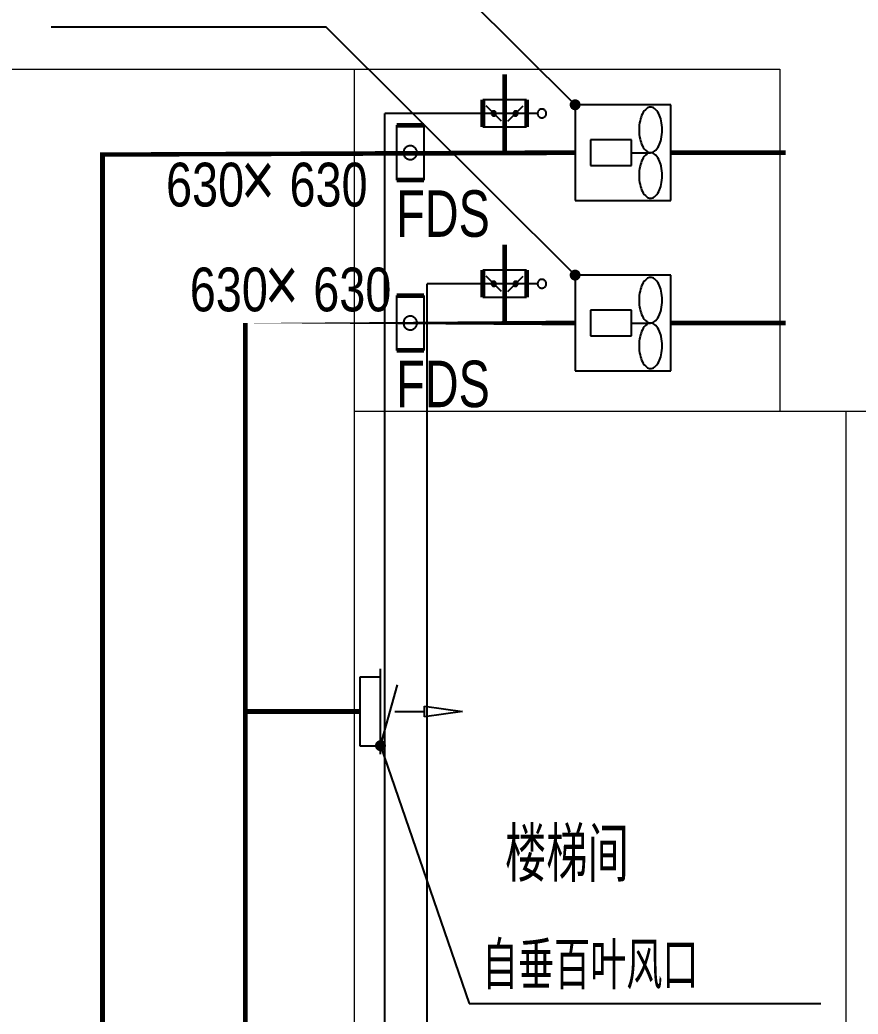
# Model space of a CAD drawing. Extents: x -562219 to -386232, y -244737 to -38219.
# Drawn here: x -420165 to -414034, y -199291 to -192023 of the extents above; entities that cross this region are included whole.
import ezdxf

# ---------------------------------------------------------------- set-up
doc = ezdxf.new("R2010")
doc.units = 0
doc.header["$LTSCALE"] = 1000
doc.header["$MEASUREMENT"] = 0
doc.layers.get('0').update_dxf_attribs({"linetype": 'CONTINUOUS'})
for name, color, linetype in [('DIM_LEAD', 3, 'CONTINUOUS'), ('DUCT-加压送风管', 1, 'CONTINUOUS'), ('DUCT-加压送风管端线', 2, 'CONTINUOUS'), ('DUCT-加压送风管设备', 7, 'CONTINUOUS'), ('DUCT-加压送风阀门', 7, 'CONTINUOUS'), ('DUCT-加压送风风口', 7, 'CONTINUOUS'), ('DUCT-排烟标注', 3, 'CONTINUOUS')]:
    doc.layers.add(name, color=color, linetype=linetype)
doc.layers.add('SYTM$0$SYST-ASST', color=7, linetype='CONTINUOUS', lineweight=18)
doc.styles.add('_THVAC_PIPEDN', font='ROS', dxfattribs={"width": 0.8, "height": 3.5, "bigfont": 'JD'})
doc.styles.add('ros.jd', font='ROS', dxfattribs={"width": 0.8, "height": 350, "bigfont": 'JD'})

# ---------------------------------------------------------------- blocks, each defined once
blk = doc.blocks.new('$轴流风机$00000011')
for p, q in [((-500, 500, 1e-08), (-500, -500, 1e-08)), ((500, 500, 1e-08), (-500, 500, 1e-08)), ((500, -500, 1e-08), (500, 500, 1e-08)), ((-339.4800092864898, 134.6796910074772, 1e-08), (-339.4800092864898, -134.6796910074772, 1e-08)), ((87.95522044965765, 134.6796910074772, 1e-08), (-339.4800092864898, 134.6796910074772, 1e-08)), ((87.95522044965765, -134.6796910074772, 1e-08), (87.95522044965765, 134.6796910074772, 1e-08)), ((87.95522044965765, 0, 1e-08), (288.4946038684575, 0, 1e-08)), ((-339.4800092864898, -134.6796910074772, 1e-08), (87.95522044965765, -134.6796910074772, 1e-08)), ((-500, -500, 1e-08), (500, -500, 1e-08))]:
    blk.add_line(p, q)
for centre, radius, start, end in [((355.1290658579092, 328.7278263123881, 1e-08), 170.2906702038428, 129.1821255884627, 153.0603398671826), ((288.4946038684575, 410.4818086252635, 1e-08), 64.8209345055534, 90, 129.1821255884627), ((288.4946038684575, 410.4818086252635, 1e-08), 64.82093450552276, 50.81787441153735, 90), ((221.8601418790058, 328.7278263123881, 1e-08), 170.2906702037323, 26.93966013281736, 50.81787441153735), ((633.07206670288, 238.2729985965852, 1e-08), 465.0358888982827, 168.1126115914812, 180), ((462.4428888200782, 274.1909822780144, 1e-08), 290.6672624295167, 153.0603398671826, 168.1126115914812), ((114.5463189241127, 274.1909822780144, 1e-08), 290.6672624295164, 11.88738840851878, 26.93966013281736), ((-56.08285895868903, 238.2729985965852, 1e-08), 465.0358888982828, 0, 11.88738840851878), ((633.07206670288, 238.2729985965852, 1e-08), 465.0358888974643, 180, 191.8873884085187), ((-56.08285895868903, 238.2729985965852, 1e-08), 465.035888898019, 348.1126115914813, 0), ((462.4428888200782, 202.3550149151561, 1e-08), 290.6672624290152, 191.8873884085187, 206.9396601328174), ((114.5463189241127, 202.3550149151561, 1e-08), 290.6672624293529, 333.0603398671827, 348.1126115914813), ((355.1290658579092, 147.8181708826014, 1e-08), 170.2906702042031, 206.9396601328174, 230.8178744115374), ((288.4946038684575, 66.06418856972596, 1e-08), 64.82093450569862, 230.8178744115374, 270), ((288.4946038684575, 66.06418856972596, 1e-08), 64.82093450561933, 270, 309.1821255884627), ((221.8601418790058, 147.8181708826014, 1e-08), 170.2906702039885, 309.1821255884627, 333.0603398671827), ((462.4428888200782, -202.3550149151561, 1e-08), 290.6672624290063, 153.0603398671826, 168.1126115914812), ((355.1290658579092, -147.8181708826014, 1e-08), 170.2906702042102, 129.1821255884627, 153.0603398671826), ((288.4946038684575, -66.06418856972596, 1e-08), 64.82093450570038, 90, 129.1821255884627), ((288.4946038684575, -66.06418856972596, 1e-08), 64.82093450561933, 50.81787441153735, 90), ((221.8601418790058, -147.8181708826014, 1e-08), 170.290670203996, 26.93966013281736, 50.81787441153735), ((114.5463189241127, -202.3550149151561, 1e-08), 290.6672624293437, 11.88738840851878, 26.93966013281736), ((633.07206670288, -238.2729985965852, 1e-08), 465.0358888974643, 168.1126115914812, 180), ((-56.08285895868903, -238.2729985965852, 1e-08), 465.035888898019, 0, 11.88738840851878), ((633.07206670288, -238.2729985965852, 1e-08), 465.0358888982922, 180, 191.8873884085187), ((-56.08285895868903, -238.2729985965852, 1e-08), 465.0358888982919, 348.1126115914813, 0), ((462.4428888200782, -274.1909822780144, 1e-08), 290.6672624295167, 191.8873884085187, 206.9396601328174), ((355.1290658579092, -328.7278263123881, 1e-08), 170.2906702038428, 206.9396601328174, 230.8178744115374), ((221.8601418790058, -328.7278263123881, 1e-08), 170.2906702037334, 309.1821255884627, 333.0603398671827), ((114.5463189241127, -274.1909822780144, 1e-08), 290.6672624295169, 333.0603398671827, 348.1126115914813), ((288.4946038684575, -410.4818086252635, 1e-08), 64.82093450555568, 230.8178744115374, 270), ((288.4946038684575, -410.4818086252635, 1e-08), 64.82093450552276, 270, 309.1821255884627)]:
    blk.add_arc(centre, radius, start, end)
for p in [(-500, 0, 1e-08), (500, 0, 1e-08)]:
    blk.add_point(p)
blk = doc.blocks.new('$风口$00000101')
for p, q in [((99.99999999994179, 249.9999999999272), (99.99999999994179, -249.9999999999272)), ((0, -199.9999999999418), (0, 199.9999999999418)), ((-3.637978807091713e-12, 199.9999999999418), (99.99999999994179, 199.9999999999418)), ((99.99999999994179, 199.9999999999418), (183.5310193668192, -155.8230645275835)), ((0, 0), (-100, 0)), ((170.0000000002692, 0), (315.0000000002256, 0)), ((500.0000000001746, 0), (315.0000000002256, 31.49999999999272)), ((315.0000000002256, 31.49999999999272), (315.0000000002256, -31.49999999998545)), ((315.0000000002256, -31.49999999998545), (500.0000000001746, 0)), ((99.99999999994179, -199.9999999999418), (-3.637978807091713e-12, -199.99999999994))]:
    blk.add_line(p, q)

msp = doc.modelspace()

# ---------------------------------------------------------------- linework, layer by layer
at = {"layer": 'DIM_LEAD'}
for p, q in [((-416103.5590556368, -192644.0176813773), (-417924.0249153366, -190830.7479779873)), ((-416103.5590556368, -192644.0176813773), (-417924.0249153366, -190830.7479779873)), ((-417924.0249153366, -192075.884245738), (-419936.7084066315, -192075.884245738)), ((-416103.5590556368, -193889.153949128), (-417924.0249153366, -192075.884245738)), ((-416103.5590556368, -193889.153949128), (-417924.0249153366, -192075.884245738)), ((-417527.5613575914, -197328.7632635248), (-416879.0786670344, -199214.5329970145)), ((-416879.0786670344, -199214.5329970145), (-414305.3857288024, -199214.5329970145))]:
    msp.add_line(p, q, dxfattribs=at)
at = {"layer": 'DIM_LEAD', "const_width": 40}
for points in [[(-416089.3889410786, -192658.131782603, 1), (-416117.7291701949, -192629.9035801516, 1)], [(-416089.3889410786, -192658.131782603, 1), (-416117.7291701949, -192629.9035801516, 1)], [(-416089.3889410786, -193903.2680503537, 1), (-416117.7291701949, -193875.0398479023, 1)], [(-416089.3889410786, -193903.2680503537, 1), (-416117.7291701949, -193875.0398479023, 1)], [(-417534.0651893985, -197309.8503004617, 1), (-417521.0575257843, -197347.6762265879, 1)]]:
    msp.add_lwpolyline(points, format="xyb", close=True, dxfattribs=at)
at = {"layer": 'DUCT-加压送风管'}
for p, q in [((-417494.5618390463, -213224.6056780471), (-417494.5618390463, -192707.2353956511)), ((-416618.7525446879, -192707.2353956511), (-417494.5618390463, -192707.2353956511)), ((-417186.7865682278, -204414.1449379195), (-417186.7865682278, -193952.3716634052)), ((-416618.7525447075, -193952.3716634052), (-417186.7865682278, -193952.3716634052))]:
    msp.add_line(p, q, dxfattribs=at)
at = {"layer": 'DUCT-加压送风管', "const_width": 35}
for points in [[(-416618.7525446818, -192420.4531099332), (-416618.7525446941, -192994.0176813692)], [(-416778.7525446879, -192807.2353956512), (-416778.7525446879, -192607.2353956512)], [(-416458.7525446879, -192607.2353956512), (-416458.7525446879, -192807.2353956512)], [(-417409.1706242326, -192794.0176813583), (-417209.1706242326, -192794.0176813583)], [(-416103.5590556368, -192994.0176813773), (-419560.6865153406, -192994.0176813228), (-419560.6865153883, -214261.691281249)], [(-415403.5590556368, -192994.0176813773), (-414564.523389274, -192994.0176813999)], [(-417209.1706242326, -193194.0176813583), (-417409.1706242326, -193194.0176813583)], [(-416618.7525447013, -193665.5893776871), (-416618.7525447137, -194239.1539491231)], [(-416778.7525447075, -194052.3716634052), (-416778.7525447075, -193852.3716634052)], [(-416458.7525447075, -193852.3716634052), (-416458.7525447075, -194052.3716634052)], [(-417409.1706242443, -194039.1539491139), (-417209.1706242443, -194039.1539491139)], [(-416103.5590556368, -194239.153949128), (-418516.5970239503, -194239.1539491053), (-418516.5970239653, -205877.0629311227), (-417677.5613576026, -205877.0629311454)], [(-415403.5590556368, -194239.153949128), (-414564.523389274, -194239.1539491506)], [(-417209.1706242443, -194439.1539491139), (-417409.1706242443, -194439.1539491139)], [(-418516.597023954, -197078.7632635022), (-417677.5613575913, -197078.7632635249)]]:
    msp.add_lwpolyline(points, dxfattribs=at)
at = {"layer": 'DUCT-加压送风管端线'}
for p, q in [((-416458.7525446879, -192607.2353956512), (-416778.7525446879, -192607.2353956512)), ((-417409.1706242326, -192794.0176813583), (-417409.1706242326, -193194.0176813583)), ((-417209.1706242326, -192794.0176813583), (-417209.1706242326, -193194.0176813583)), ((-416458.7525446879, -192807.2353956512), (-416778.7525446879, -192807.2353956512)), ((-416458.7525447075, -193852.3716634052), (-416778.7525447075, -193852.3716634052)), ((-417409.1706242443, -194039.1539491139), (-417409.1706242443, -194439.1539491139)), ((-417209.1706242443, -194039.1539491139), (-417209.1706242443, -194439.1539491139)), ((-416458.7525447075, -194052.3716634052), (-416778.7525447075, -194052.3716634052))]:
    msp.add_line(p, q, dxfattribs=at)
at = {"layer": 'DUCT-加压送风阀门'}
for p, q in [((-416642.7525446879, -192763.2353956512), (-416754.7525446879, -192651.2353956512)), ((-416594.7525446879, -192763.2353956512), (-416482.7525446879, -192651.2353956512)), ((-416716.2986897321, -192704.7126408505), (-416716.4590425183, -192708.0788600996)), ((-416716.4590425183, -192708.0788600996), (-416715.9794363392, -192711.4145943458)), ((-416715.5041735479, -192701.4376005329), (-416716.2986897321, -192704.7126408505)), ((-416715.9794363392, -192711.4145943458), (-416714.8772054116, -192714.5992814625)), ((-416714.1042098508, -192698.3721076369), (-416715.5041735479, -192701.4376005329)), ((-416714.8772054116, -192714.5992814625), (-416713.192187233, -192717.5178185595)), ((-416712.1493969762, -192695.6269570628), (-416714.1042098508, -192698.3721076369)), ((-416713.192187233, -192717.5178185595), (-416710.9852827507, -192720.064722102)), ((-416709.7103869549, -192693.3013657047), (-416712.1493969762, -192695.6269570628)), ((-416710.9852827507, -192720.064722102), (-416708.3362552427, -192722.1479403601)), ((-416710.6352795164, -192705.5269163095), (-416710.7438748593, -192707.8066131096)), ((-416710.7438748593, -192707.8066131096), (-416710.4190722867, -192710.0656646225)), ((-416710.0972111766, -192703.3089684042), (-416710.6352795164, -192705.5269163095)), ((-416710.4190722867, -192710.0656646225), (-416709.6726110099, -192712.2224228405)), ((-416709.1491170317, -192701.2329318098), (-416710.0972111766, -192703.3089684042)), ((-416706.8753319636, -192691.4793864937), (-416709.7103869549, -192693.3013657047)), ((-416709.6726110099, -192712.2224228405), (-416708.5314700843, -192714.1989369023)), ((-416707.8252636742, -192699.373839898), (-416709.1491170317, -192701.2329318098)), ((-416708.5314700843, -192714.1989369023), (-416707.036893316, -192715.92377044)), ((-416708.3362552427, -192722.1479403601), (-416705.3408474652, -192723.6921803982)), ((-416706.1734986139, -192697.7988850941), (-416707.8252636742, -192699.373839898)), ((-416707.2509807474, -192706.0135050129), (-416707.3286472603, -192707.6439257679)), ((-416707.3286472603, -192707.6439257679), (-416707.0963510815, -192709.2595811801)), ((-416706.8661586128, -192704.4272465692), (-416707.2509807474, -192706.0135050129)), ((-416707.0963510815, -192709.2595811801), (-416706.562488, -192710.8020772533)), ((-416707.036893316, -192715.92377044), (-416705.2428986037, -192717.3345834755)), ((-416703.7466982765, -192690.2268705055), (-416706.8753319636, -192691.4793864937)), ((-416706.1880893311, -192702.9424819498), (-416706.8661586128, -192704.4272465692)), ((-416706.562488, -192710.8020772533), (-416705.7463532186, -192712.2156641605)), ((-416705.241280093, -192701.6128744168), (-416706.1880893311, -192702.9424819498)), ((-416704.2535209435, -192696.5649903684), (-416706.1734986139, -192697.7988850941)), ((-416705.7463532186, -192712.2156641605), (-416704.6774439747, -192713.4492511878)), ((-416705.3408474652, -192723.6921803982), (-416702.1073212596, -192724.6416293578)), ((-416705.2428986037, -192717.3345834755), (-416703.2143255905, -192718.3803855498)), ((-416704.059951051, -192700.4864794504), (-416705.241280093, -192701.6128744168)), ((-416704.6774439747, -192713.4492511878), (-416703.3943934335, -192714.4582532859)), ((-416702.1347236587, -192695.716751891), (-416704.2535209435, -192696.5649903684)), ((-416702.6867985148, -192699.6040078996), (-416704.059951051, -192700.4864794504)), ((-416700.4375628665, -192689.5890869314), (-416703.7466982765, -192690.2268705055)), ((-416703.3943934335, -192714.4582532859), (-416701.9435743843, -192715.2062024902)), ((-416703.2143255905, -192718.3803855498), (-416701.0244921903, -192719.0233786512)), ((-416701.1714517947, -192698.9973545856), (-416702.6867985148, -192699.6040078996)), ((-416699.8936856136, -192695.2848272106), (-416702.1347236587, -192695.716751891)), ((-416702.1073212596, -192724.6416293578), (-416698.7525446879, -192724.9619716797)), ((-416701.9435743843, -192715.2062024902), (-416700.3774232077, -192715.6660659676)), ((-416699.5686794693, -192698.6884455397), (-416701.1714517947, -192698.9973545856)), ((-416701.0244921903, -192719.0233786512), (-416698.7525446879, -192719.2403233337)), ((-416697.0675265093, -192689.5890869314), (-416700.4375628665, -192689.5890869314)), ((-416700.3774232077, -192715.6660659676), (-416698.7525446879, -192715.8212230538)), ((-416697.6114037623, -192695.2848272106), (-416699.8936856136, -192695.2848272106)), ((-416697.9364099065, -192698.6884455397), (-416699.5686794693, -192698.6884455397)), ((-416538.7525446879, -192707.2353956512), (-416698.7525446879, -192707.2353956512)), ((-416698.7525446879, -192715.8212230538), (-416697.1276661681, -192715.6660659676)), ((-416698.7525446879, -192719.2403233337), (-416696.4805971856, -192719.0233786512)), ((-416698.7525446879, -192724.9619716797), (-416695.3977681163, -192724.6416293578)), ((-416696.3336375812, -192698.9973545856), (-416697.9364099065, -192698.6884455397)), ((-416695.3703657172, -192695.716751891), (-416697.6114037623, -192695.2848272106)), ((-416697.1276661681, -192715.6660659676), (-416695.5615149916, -192715.2062024902)), ((-416693.7583910994, -192690.2268705056), (-416697.0675265093, -192689.5890869314)), ((-416696.4805971856, -192719.0233786512), (-416694.2907637854, -192718.3803855499)), ((-416694.8182908611, -192699.6040078996), (-416696.3336375812, -192698.9973545856)), ((-416695.5615149916, -192715.2062024902), (-416694.1106959424, -192714.4582532859)), ((-416695.3977681163, -192724.6416293578), (-416692.1642419107, -192723.6921803982)), ((-416693.2515684324, -192696.5649903684), (-416695.3703657172, -192695.716751891)), ((-416693.4451383249, -192700.4864794504), (-416694.8182908611, -192699.6040078996)), ((-416694.2907637854, -192718.3803855499), (-416692.2621907722, -192717.3345834755)), ((-416694.1106959424, -192714.4582532859), (-416692.8276454012, -192713.4492511878)), ((-416690.6297574122, -192691.4793864938), (-416693.7583910994, -192690.2268705056)), ((-416692.2638092829, -192701.6128744167), (-416693.4451383249, -192700.4864794504)), ((-416691.331590762, -192697.7988850941), (-416693.2515684324, -192696.5649903684)), ((-416692.8276454012, -192713.4492511878), (-416691.7587361573, -192712.2156641605)), ((-416691.3170000447, -192702.9424819498), (-416692.2638092829, -192701.6128744167)), ((-416692.2621907722, -192717.3345834755), (-416690.4681960599, -192715.92377044)), ((-416692.1642419107, -192723.6921803982), (-416689.1688341332, -192722.1479403602)), ((-416691.7587361573, -192712.2156641605), (-416690.9426013759, -192710.8020772533)), ((-416689.6798257017, -192699.373839898), (-416691.331590762, -192697.7988850941)), ((-416690.6389307631, -192704.4272465692), (-416691.3170000447, -192702.9424819498)), ((-416690.9426013759, -192710.8020772533), (-416690.4087382944, -192709.2595811801)), ((-416690.2541086285, -192706.0135050129), (-416690.6389307631, -192704.4272465692)), ((-416687.794702421, -192693.3013657048), (-416690.6297574122, -192691.4793864938)), ((-416690.4681960599, -192715.92377044), (-416688.9736192916, -192714.1989369024)), ((-416690.4087382944, -192709.2595811801), (-416690.1764421156, -192707.6439257679)), ((-416690.1764421156, -192707.6439257679), (-416690.2541086285, -192706.0135050129)), ((-416688.3559723442, -192701.2329318099), (-416689.6798257017, -192699.373839898)), ((-416689.1688341332, -192722.1479403602), (-416686.5198066252, -192720.0647221021)), ((-416688.9736192916, -192714.1989369024), (-416687.832478366, -192712.2224228405)), ((-416687.4078781993, -192703.3089684043), (-416688.3559723442, -192701.2329318099)), ((-416687.832478366, -192712.2224228405), (-416687.0860170891, -192710.0656646225)), ((-416685.3556923997, -192695.6269570628), (-416687.794702421, -192693.3013657048)), ((-416686.8698098595, -192705.5269163096), (-416687.4078781993, -192703.3089684043)), ((-416687.0860170891, -192710.0656646225), (-416686.7612145166, -192707.8066131097)), ((-416686.7612145166, -192707.8066131097), (-416686.8698098595, -192705.5269163096)), ((-416686.5198066252, -192720.0647221021), (-416684.3129021429, -192717.5178185596)), ((-416683.4008795251, -192698.3721076369), (-416685.3556923997, -192695.6269570628)), ((-416684.3129021429, -192717.5178185596), (-416682.6278839643, -192714.5992814625)), ((-416682.000915828, -192701.437600533), (-416683.4008795251, -192698.3721076369)), ((-416682.6278839643, -192714.5992814625), (-416681.5256530367, -192711.4145943459)), ((-416681.2063996438, -192704.7126408506), (-416682.000915828, -192701.437600533)), ((-416681.5256530367, -192711.4145943459), (-416681.0460468575, -192708.0788600996)), ((-416681.0460468575, -192708.0788600996), (-416681.2063996438, -192704.7126408506)), ((-416458.7525446879, -192707.2353956512), (-416618.7525446879, -192707.2353956512)), ((-416556.2986897321, -192704.7126408505), (-416556.4590425183, -192708.0788600996)), ((-416556.4590425183, -192708.0788600996), (-416555.9794363392, -192711.4145943458)), ((-416555.5041735479, -192701.4376005329), (-416556.2986897321, -192704.7126408505)), ((-416555.9794363392, -192711.4145943458), (-416554.8772054116, -192714.5992814625)), ((-416554.1042098508, -192698.3721076369), (-416555.5041735479, -192701.4376005329)), ((-416554.8772054116, -192714.5992814625), (-416553.192187233, -192717.5178185595)), ((-416552.1493969762, -192695.6269570628), (-416554.1042098508, -192698.3721076369)), ((-416553.192187233, -192717.5178185595), (-416550.9852827507, -192720.064722102)), ((-416549.7103869549, -192693.3013657047), (-416552.1493969762, -192695.6269570628)), ((-416550.9852827507, -192720.064722102), (-416548.3362552427, -192722.1479403601)), ((-416550.6352795164, -192705.5269163095), (-416550.7438748593, -192707.8066131096)), ((-416550.7438748593, -192707.8066131096), (-416550.4190722867, -192710.0656646225)), ((-416550.0972111766, -192703.3089684042), (-416550.6352795164, -192705.5269163095)), ((-416550.4190722867, -192710.0656646225), (-416549.6726110099, -192712.2224228405)), ((-416549.1491170317, -192701.2329318098), (-416550.0972111766, -192703.3089684042)), ((-416546.8753319636, -192691.4793864937), (-416549.7103869549, -192693.3013657047)), ((-416549.6726110099, -192712.2224228405), (-416548.5314700843, -192714.1989369023)), ((-416547.8252636742, -192699.373839898), (-416549.1491170317, -192701.2329318098)), ((-416548.5314700843, -192714.1989369023), (-416547.036893316, -192715.92377044)), ((-416548.3362552427, -192722.1479403601), (-416545.3408474652, -192723.6921803982)), ((-416546.1734986139, -192697.7988850941), (-416547.8252636742, -192699.373839898)), ((-416547.2509807474, -192706.0135050129), (-416547.3286472603, -192707.6439257679)), ((-416547.3286472603, -192707.6439257679), (-416547.0963510815, -192709.2595811801)), ((-416546.8661586128, -192704.4272465692), (-416547.2509807474, -192706.0135050129)), ((-416547.0963510815, -192709.2595811801), (-416546.562488, -192710.8020772533)), ((-416547.036893316, -192715.92377044), (-416545.2428986037, -192717.3345834755)), ((-416543.7466982765, -192690.2268705055), (-416546.8753319636, -192691.4793864937)), ((-416546.1880893311, -192702.9424819498), (-416546.8661586128, -192704.4272465692)), ((-416546.562488, -192710.8020772533), (-416545.7463532186, -192712.2156641605)), ((-416545.241280093, -192701.6128744168), (-416546.1880893311, -192702.9424819498)), ((-416544.2535209435, -192696.5649903684), (-416546.1734986139, -192697.7988850941)), ((-416545.7463532186, -192712.2156641605), (-416544.6774439747, -192713.4492511878)), ((-416545.3408474652, -192723.6921803982), (-416542.1073212596, -192724.6416293578)), ((-416545.2428986037, -192717.3345834755), (-416543.2143255905, -192718.3803855498)), ((-416544.059951051, -192700.4864794504), (-416545.241280093, -192701.6128744168)), ((-416544.6774439747, -192713.4492511878), (-416543.3943934335, -192714.4582532859)), ((-416542.1347236587, -192695.716751891), (-416544.2535209435, -192696.5649903684)), ((-416542.6867985148, -192699.6040078996), (-416544.059951051, -192700.4864794504)), ((-416540.4375628665, -192689.5890869314), (-416543.7466982765, -192690.2268705055)), ((-416543.3943934335, -192714.4582532859), (-416541.9435743843, -192715.2062024902)), ((-416543.2143255905, -192718.3803855498), (-416541.0244921903, -192719.0233786512)), ((-416541.1714517947, -192698.9973545856), (-416542.6867985148, -192699.6040078996)), ((-416539.8936856136, -192695.2848272106), (-416542.1347236587, -192695.716751891)), ((-416542.1073212596, -192724.6416293578), (-416538.7525446879, -192724.9619716797)), ((-416541.9435743843, -192715.2062024902), (-416540.3774232077, -192715.6660659676)), ((-416539.5686794693, -192698.6884455397), (-416541.1714517947, -192698.9973545856)), ((-416541.0244921903, -192719.0233786512), (-416538.7525446879, -192719.2403233337)), ((-416537.0675265093, -192689.5890869314), (-416540.4375628665, -192689.5890869314)), ((-416540.3774232077, -192715.6660659676), (-416538.7525446879, -192715.8212230538)), ((-416537.6114037623, -192695.2848272106), (-416539.8936856136, -192695.2848272106)), ((-416537.9364099065, -192698.6884455397), (-416539.5686794693, -192698.6884455397)), ((-416538.7525446879, -192715.8212230538), (-416537.1276661681, -192715.6660659676)), ((-416538.7525446879, -192719.2403233337), (-416536.4805971856, -192719.0233786512)), ((-416538.7525446879, -192724.9619716797), (-416535.3977681163, -192724.6416293578)), ((-416536.3336375812, -192698.9973545856), (-416537.9364099065, -192698.6884455397)), ((-416535.3703657172, -192695.716751891), (-416537.6114037623, -192695.2848272106)), ((-416537.1276661681, -192715.6660659676), (-416535.5615149916, -192715.2062024902)), ((-416533.7583910994, -192690.2268705056), (-416537.0675265093, -192689.5890869314)), ((-416536.4805971856, -192719.0233786512), (-416534.2907637854, -192718.3803855499)), ((-416534.8182908611, -192699.6040078996), (-416536.3336375812, -192698.9973545856)), ((-416535.5615149916, -192715.2062024902), (-416534.1106959424, -192714.4582532859)), ((-416535.3977681163, -192724.6416293578), (-416532.1642419107, -192723.6921803982)), ((-416533.2515684324, -192696.5649903684), (-416535.3703657172, -192695.716751891)), ((-416533.4451383249, -192700.4864794504), (-416534.8182908611, -192699.6040078996)), ((-416534.2907637854, -192718.3803855499), (-416532.2621907722, -192717.3345834755)), ((-416534.1106959424, -192714.4582532859), (-416532.8276454012, -192713.4492511878)), ((-416530.6297574122, -192691.4793864938), (-416533.7583910994, -192690.2268705056)), ((-416532.2638092829, -192701.6128744167), (-416533.4451383249, -192700.4864794504)), ((-416531.331590762, -192697.7988850941), (-416533.2515684324, -192696.5649903684)), ((-416532.8276454012, -192713.4492511878), (-416531.7587361573, -192712.2156641605)), ((-416531.3170000447, -192702.9424819498), (-416532.2638092829, -192701.6128744167)), ((-416532.2621907722, -192717.3345834755), (-416530.4681960599, -192715.92377044)), ((-416532.1642419107, -192723.6921803982), (-416529.1688341332, -192722.1479403602)), ((-416531.7587361573, -192712.2156641605), (-416530.9426013759, -192710.8020772533)), ((-416529.6798257017, -192699.373839898), (-416531.331590762, -192697.7988850941)), ((-416530.6389307631, -192704.4272465692), (-416531.3170000447, -192702.9424819498)), ((-416530.9426013759, -192710.8020772533), (-416530.4087382944, -192709.2595811801)), ((-416530.2541086285, -192706.0135050129), (-416530.6389307631, -192704.4272465692)), ((-416527.794702421, -192693.3013657048), (-416530.6297574122, -192691.4793864938)), ((-416530.4681960599, -192715.92377044), (-416528.9736192916, -192714.1989369024)), ((-416530.4087382944, -192709.2595811801), (-416530.1764421156, -192707.6439257679)), ((-416530.1764421156, -192707.6439257679), (-416530.2541086285, -192706.0135050129)), ((-416528.3559723442, -192701.2329318099), (-416529.6798257017, -192699.373839898)), ((-416529.1688341332, -192722.1479403602), (-416526.5198066252, -192720.0647221021)), ((-416528.9736192916, -192714.1989369024), (-416527.832478366, -192712.2224228405)), ((-416527.4078781993, -192703.3089684043), (-416528.3559723442, -192701.2329318099)), ((-416527.832478366, -192712.2224228405), (-416527.0860170891, -192710.0656646225)), ((-416525.3556923997, -192695.6269570628), (-416527.794702421, -192693.3013657048)), ((-416526.8698098595, -192705.5269163096), (-416527.4078781993, -192703.3089684043)), ((-416527.0860170891, -192710.0656646225), (-416526.7612145166, -192707.8066131097)), ((-416526.7612145166, -192707.8066131097), (-416526.8698098595, -192705.5269163096)), ((-416526.5198066252, -192720.0647221021), (-416524.3129021429, -192717.5178185596)), ((-416523.4008795251, -192698.3721076369), (-416525.3556923997, -192695.6269570628)), ((-416524.3129021429, -192717.5178185596), (-416522.6278839643, -192714.5992814625)), ((-416522.000915828, -192701.437600533), (-416523.4008795251, -192698.3721076369)), ((-416522.6278839643, -192714.5992814625), (-416521.5256530367, -192711.4145943459)), ((-416521.2063996438, -192704.7126408506), (-416522.000915828, -192701.437600533)), ((-416521.5256530367, -192711.4145943459), (-416521.0460468575, -192708.0788600996)), ((-416521.0460468575, -192708.0788600996), (-416521.2063996438, -192704.7126408506)), ((-416378.7525446879, -192707.2353956511), (-416458.7525446879, -192707.2353956511)), ((-416378.358571587, -192702.2294927699), (-416378.7525446879, -192707.2353956512)), ((-416378.7525446879, -192707.2353956512), (-416378.358571587, -192712.2412985325)), ((-416377.1863532094, -192697.3468518312), (-416378.358571587, -192702.2294927699)), ((-416378.358571587, -192712.2412985325), (-416377.1863532094, -192717.1239394712)), ((-416375.264753462, -192692.7076996595), (-416377.1863532094, -192697.3468518312)), ((-416377.1863532094, -192717.1239394712), (-416375.264753462, -192721.7630916428)), ((-416372.641088508, -192688.4262675778), (-416375.264753462, -192692.7076996595)), ((-416375.264753462, -192721.7630916428), (-416372.641088508, -192726.0445237245)), ((-416369.3799616859, -192684.6079786532), (-416372.641088508, -192688.4262675778)), ((-416372.641088508, -192726.0445237245), (-416369.3799616859, -192729.8628126491)), ((-416365.5616727613, -192681.3468518312), (-416369.3799616859, -192684.6079786532)), ((-416369.3799616859, -192729.8628126491), (-416365.5616727613, -192733.1239394712)), ((-416361.2802406796, -192678.7231868771), (-416365.5616727613, -192681.3468518312)), ((-416365.5616727613, -192733.1239394712), (-416361.2802406796, -192735.7476044252)), ((-416356.641088508, -192676.8015871297), (-416361.2802406796, -192678.7231868771)), ((-416361.2802406796, -192735.7476044252), (-416356.641088508, -192737.6692041726)), ((-416351.7584475692, -192675.6293687521), (-416356.641088508, -192676.8015871297)), ((-416356.641088508, -192737.6692041726), (-416351.7584475692, -192738.8414225502)), ((-416346.7525446879, -192675.2353956511), (-416351.7584475692, -192675.6293687521)), ((-416351.7584475692, -192738.8414225502), (-416346.7525446879, -192739.2353956511)), ((-416341.7466418067, -192675.6293687521), (-416346.7525446879, -192675.2353956511)), ((-416346.7525446879, -192739.2353956511), (-416341.7466418067, -192738.8414225502)), ((-416336.8640008679, -192676.8015871297), (-416341.7466418067, -192675.6293687521)), ((-416341.7466418067, -192738.8414225502), (-416336.8640008679, -192737.6692041726)), ((-416332.2248486963, -192678.7231868771), (-416336.8640008679, -192676.8015871297)), ((-416336.8640008679, -192737.6692041726), (-416332.2248486963, -192735.7476044252)), ((-416327.9434166146, -192681.3468518311), (-416332.2248486963, -192678.7231868771)), ((-416332.2248486963, -192735.7476044252), (-416327.9434166146, -192733.1239394711)), ((-416324.12512769, -192684.6079786531), (-416327.9434166146, -192681.3468518311)), ((-416327.9434166146, -192733.1239394711), (-416324.12512769, -192729.8628126491)), ((-416320.8640008679, -192688.4262675777), (-416324.12512769, -192684.6079786531)), ((-416324.12512769, -192729.8628126491), (-416320.8640008679, -192726.0445237244)), ((-416318.2403359139, -192692.7076996594), (-416320.8640008679, -192688.4262675777)), ((-416320.8640008679, -192726.0445237244), (-416318.2403359139, -192721.7630916428)), ((-416316.3187361665, -192697.3468518311), (-416318.2403359139, -192692.7076996594)), ((-416318.2403359139, -192721.7630916428), (-416316.3187361665, -192717.1239394711)), ((-416315.1465177889, -192702.2294927698), (-416316.3187361665, -192697.3468518311)), ((-416316.3187361665, -192717.1239394711), (-416315.1465177889, -192712.2412985324)), ((-416314.7525446879, -192707.2353956511), (-416315.1465177889, -192702.2294927698)), ((-416315.1465177889, -192712.2412985324), (-416314.7525446879, -192707.2353956511)), ((-417341.04182372, -192955.4920192195), (-417345.6190556037, -192959.7903260619)), ((-417335.9619639816, -192951.8012850832), (-417341.04182372, -192955.4920192195)), ((-417330.4595888109, -192948.776328735), (-417335.9619639816, -192951.8012850832)), ((-417324.6214739514, -192946.4648555435), (-417330.4595888109, -192948.776328735)), ((-417318.5396899619, -192944.9033188219), (-417324.6214739514, -192946.4648555435)), ((-417312.3101502091, -192944.1163449369), (-417318.5396899619, -192944.9033188219)), ((-417306.0310982562, -192944.1163449369), (-417312.3101502091, -192944.1163449369)), ((-417299.8015585034, -192944.9033188219), (-417306.0310982562, -192944.1163449369)), ((-417293.7197745139, -192946.4648555435), (-417299.8015585034, -192944.9033188219)), ((-417287.8816596544, -192948.776328735), (-417293.7197745139, -192946.4648555435)), ((-417282.3792844837, -192951.8012850832), (-417287.8816596544, -192948.776328735)), ((-417277.2994247452, -192955.4920192195), (-417282.3792844837, -192951.8012850832)), ((-417272.7221928615, -192959.7903260619), (-417277.2994247452, -192955.4920192195)), ((-417396.6706242326, -192994.0176813583), (-417221.6706242326, -192994.0176813583)), ((-417358.7763592983, -192987.7510196801), (-417359.1706242326, -192994.0176813583)), ((-417359.1706242326, -192994.0176813583), (-417358.7763592983, -193000.2843430365)), ((-417357.5997822891, -192981.583187), (-417358.7763592983, -192987.7510196801)), ((-417358.7763592983, -193000.2843430365), (-417357.5997822891, -193006.4521757165)), ((-417355.659448527, -192975.6114537241), (-417357.5997822891, -192981.583187)), ((-417357.5997822891, -193006.4521757165), (-417355.659448527, -193012.4239089925)), ((-417352.9859582348, -192969.9299976532), (-417355.659448527, -192975.6114537241)), ((-417355.659448527, -193012.4239089925), (-417352.9859582348, -193018.1053650634)), ((-417349.6214739514, -192964.6284187437), (-417352.9859582348, -192969.9299976532)), ((-417352.9859582348, -193018.1053650634), (-417349.6214739514, -193023.4069439729)), ((-417345.6190556037, -192959.7903260619), (-417349.6214739514, -192964.6284187437)), ((-417349.6214739514, -193023.4069439729), (-417345.6190556037, -193028.2450366547)), ((-417345.6190556037, -193028.2450366547), (-417341.04182372, -193032.5433434971)), ((-417277.2994247452, -193032.5433434971), (-417272.7221928615, -193028.2450366547)), ((-417268.7197745139, -192964.6284187437), (-417272.7221928615, -192959.7903260619)), ((-417272.7221928615, -193028.2450366547), (-417268.7197745139, -193023.4069439729)), ((-417265.3552902304, -192969.9299976532), (-417268.7197745139, -192964.6284187437)), ((-417268.7197745139, -193023.4069439729), (-417265.3552902304, -193018.1053650634)), ((-417262.6817999382, -192975.6114537241), (-417265.3552902304, -192969.9299976532)), ((-417265.3552902304, -193018.1053650634), (-417262.6817999382, -193012.4239089925)), ((-417260.7414661762, -192981.583187), (-417262.6817999382, -192975.6114537241)), ((-417262.6817999382, -193012.4239089925), (-417260.7414661762, -193006.4521757165)), ((-417259.5648891669, -192987.7510196801), (-417260.7414661762, -192981.583187)), ((-417260.7414661762, -193006.4521757165), (-417259.5648891669, -193000.2843430365)), ((-417259.1706242326, -192994.0176813583), (-417259.5648891669, -192987.7510196801)), ((-417259.5648891669, -193000.2843430365), (-417259.1706242326, -192994.0176813583)), ((-417341.04182372, -193032.5433434971), (-417335.9619639816, -193036.2340776334)), ((-417335.9619639816, -193036.2340776334), (-417330.4595888109, -193039.2590339816)), ((-417330.4595888109, -193039.2590339816), (-417324.6214739514, -193041.570507173)), ((-417324.6214739514, -193041.570507173), (-417318.5396899619, -193043.1320438947)), ((-417318.5396899619, -193043.1320438947), (-417312.3101502091, -193043.9190177797)), ((-417312.3101502091, -193043.9190177797), (-417306.0310982562, -193043.9190177797)), ((-417306.0310982562, -193043.9190177797), (-417299.8015585034, -193043.1320438947)), ((-417299.8015585034, -193043.1320438947), (-417293.7197745139, -193041.570507173)), ((-417293.7197745139, -193041.570507173), (-417287.8816596544, -193039.2590339816)), ((-417287.8816596544, -193039.2590339816), (-417282.3792844837, -193036.2340776334)), ((-417282.3792844837, -193036.2340776334), (-417277.2994247452, -193032.5433434971)), ((-416642.7525447075, -194008.3716634052), (-416754.7525447075, -193896.3716634052)), ((-416594.7525447075, -194008.3716634052), (-416482.7525447075, -193896.3716634052)), ((-416716.2986897517, -193949.8489086045), (-416716.4590425379, -193953.2151278536)), ((-416716.4590425379, -193953.2151278536), (-416715.9794363588, -193956.5508620998)), ((-416715.5041735675, -193946.5738682869), (-416716.2986897517, -193949.8489086045)), ((-416715.9794363588, -193956.5508620998), (-416714.8772054311, -193959.7355492165)), ((-416714.1042098703, -193943.5083753909), (-416715.5041735675, -193946.5738682869)), ((-416714.8772054311, -193959.7355492165), (-416713.1921872525, -193962.6540863135)), ((-416712.1493969958, -193940.7632248168), (-416714.1042098703, -193943.5083753909)), ((-416713.1921872525, -193962.6540863135), (-416710.9852827702, -193965.200989856)), ((-416709.7103869744, -193938.4376334587), (-416712.1493969958, -193940.7632248168)), ((-416710.9852827702, -193965.200989856), (-416708.3362552623, -193967.2842081141)), ((-416710.635279536, -193950.6631840635), (-416710.7438748789, -193952.9428808636)), ((-416710.7438748789, -193952.9428808636), (-416710.4190723063, -193955.2019323765)), ((-416710.0972111961, -193948.4452361582), (-416710.635279536, -193950.6631840635)), ((-416710.4190723063, -193955.2019323765), (-416709.6726110295, -193957.3586905945)), ((-416709.1491170512, -193946.3691995638), (-416710.0972111961, -193948.4452361582)), ((-416706.8753319832, -193936.6156542477), (-416709.7103869744, -193938.4376334587)), ((-416709.6726110295, -193957.3586905945), (-416708.5314701038, -193959.3352046563)), ((-416707.8252636938, -193944.510107652), (-416709.1491170512, -193946.3691995638)), ((-416708.5314701038, -193959.3352046563), (-416707.0368933356, -193961.060038194)), ((-416708.3362552623, -193967.2842081141), (-416705.3408474847, -193968.8284481522)), ((-416706.1734986334, -193942.9351528481), (-416707.8252636938, -193944.510107652)), ((-416707.250980767, -193951.1497727669), (-416707.3286472799, -193952.7801935219)), ((-416707.3286472799, -193952.7801935219), (-416707.0963511011, -193954.3958489341)), ((-416706.8661586324, -193949.5635143232), (-416707.250980767, -193951.1497727669)), ((-416707.0963511011, -193954.3958489341), (-416706.5624880196, -193955.9383450073)), ((-416707.0368933356, -193961.060038194), (-416705.2428986233, -193962.4708512295)), ((-416703.746698296, -193935.3631382595), (-416706.8753319832, -193936.6156542477)), ((-416706.1880893507, -193948.0787497038), (-416706.8661586324, -193949.5635143232)), ((-416706.5624880196, -193955.9383450073), (-416705.7463532382, -193957.3519319145)), ((-416705.2412801125, -193946.7491421707), (-416706.1880893507, -193948.0787497038)), ((-416704.2535209631, -193941.7012581223), (-416706.1734986334, -193942.9351528481)), ((-416705.7463532382, -193957.3519319145), (-416704.6774439943, -193958.5855189418)), ((-416705.3408474847, -193968.8284481522), (-416702.1073212791, -193969.7778971118)), ((-416705.2428986233, -193962.4708512295), (-416703.21432561, -193963.5166533038)), ((-416704.0599510706, -193945.6227472044), (-416705.2412801125, -193946.7491421707)), ((-416704.6774439943, -193958.5855189418), (-416703.394393453, -193959.5945210399)), ((-416702.1347236782, -193940.853019645), (-416704.2535209631, -193941.7012581223)), ((-416702.6867985344, -193944.7402756536), (-416704.0599510706, -193945.6227472044)), ((-416700.4375628861, -193934.7253546854), (-416703.746698296, -193935.3631382595)), ((-416703.394393453, -193959.5945210399), (-416701.9435744039, -193960.3424702442)), ((-416703.21432561, -193963.5166533038), (-416701.0244922099, -193964.1596464052)), ((-416701.1714518142, -193944.1336223396), (-416702.6867985344, -193944.7402756536)), ((-416699.8936856331, -193940.4210949646), (-416702.1347236782, -193940.853019645)), ((-416702.1073212791, -193969.7778971118), (-416698.7525447075, -193970.0982394337)), ((-416701.9435744039, -193960.3424702442), (-416700.3774232273, -193960.8023337216)), ((-416699.5686794889, -193943.8247132937), (-416701.1714518142, -193944.1336223396)), ((-416701.0244922099, -193964.1596464052), (-416698.7525447075, -193964.3765910877)), ((-416697.0675265289, -193934.7253546854), (-416700.4375628861, -193934.7253546854)), ((-416700.3774232273, -193960.8023337216), (-416698.7525447075, -193960.9574908078)), ((-416697.6114037819, -193940.4210949646), (-416699.8936856331, -193940.4210949646)), ((-416697.9364099261, -193943.8247132937), (-416699.5686794889, -193943.8247132937)), ((-416538.7525447075, -193952.3716634052), (-416698.7525447075, -193952.3716634052)), ((-416698.7525447075, -193960.9574908078), (-416697.1276661877, -193960.8023337216)), ((-416698.7525447075, -193964.3765910877), (-416696.4805972051, -193964.1596464052)), ((-416698.7525447075, -193970.0982394337), (-416695.3977681359, -193969.7778971118)), ((-416696.3336376008, -193944.1336223396), (-416697.9364099261, -193943.8247132937)), ((-416695.3703657368, -193940.853019645), (-416697.6114037819, -193940.4210949646)), ((-416697.1276661877, -193960.8023337216), (-416695.5615150111, -193960.3424702442)), ((-416693.758391119, -193935.3631382596), (-416697.0675265289, -193934.7253546854)), ((-416696.4805972051, -193964.1596464052), (-416694.290763805, -193963.5166533038)), ((-416694.8182908806, -193944.7402756536), (-416696.3336376008, -193944.1336223396)), ((-416695.5615150111, -193960.3424702442), (-416694.110695962, -193959.5945210399)), ((-416695.3977681359, -193969.7778971118), (-416692.1642419303, -193968.8284481522)), ((-416693.2515684519, -193941.7012581223), (-416695.3703657368, -193940.853019645)), ((-416693.4451383444, -193945.6227472044), (-416694.8182908806, -193944.7402756536)), ((-416694.290763805, -193963.5166533038), (-416692.2621907917, -193962.4708512295)), ((-416694.110695962, -193959.5945210399), (-416692.8276454207, -193958.5855189417)), ((-416690.6297574318, -193936.6156542478), (-416693.758391119, -193935.3631382596)), ((-416692.2638093025, -193946.7491421707), (-416693.4451383444, -193945.6227472044)), ((-416691.3315907816, -193942.9351528481), (-416693.2515684519, -193941.7012581223)), ((-416692.8276454207, -193958.5855189417), (-416691.7587361768, -193957.3519319145)), ((-416691.3170000643, -193948.0787497038), (-416692.2638093025, -193946.7491421707)), ((-416692.2621907917, -193962.4708512295), (-416690.4681960794, -193961.060038194)), ((-416692.1642419303, -193968.8284481522), (-416689.1688341527, -193967.2842081141)), ((-416691.7587361768, -193957.3519319145), (-416690.9426013954, -193955.9383450072)), ((-416689.6798257213, -193944.510107652), (-416691.3315907816, -193942.9351528481)), ((-416690.6389307826, -193949.5635143231), (-416691.3170000643, -193948.0787497038)), ((-416690.9426013954, -193955.9383450072), (-416690.4087383139, -193954.3958489341)), ((-416690.254108648, -193951.1497727669), (-416690.6389307826, -193949.5635143231)), ((-416687.7947024406, -193938.4376334588), (-416690.6297574318, -193936.6156542478)), ((-416690.4681960794, -193961.060038194), (-416688.9736193112, -193959.3352046564)), ((-416690.4087383139, -193954.3958489341), (-416690.1764421351, -193952.7801935219)), ((-416690.1764421351, -193952.7801935219), (-416690.254108648, -193951.1497727669)), ((-416688.3559723638, -193946.3691995639), (-416689.6798257213, -193944.510107652)), ((-416689.1688341527, -193967.2842081141), (-416686.5198066448, -193965.2009898561)), ((-416688.9736193112, -193959.3352046564), (-416687.8324783855, -193957.3586905945)), ((-416687.4078782189, -193948.4452361583), (-416688.3559723638, -193946.3691995639)), ((-416687.8324783855, -193957.3586905945), (-416687.0860171087, -193955.2019323765)), ((-416685.3556924192, -193940.7632248168), (-416687.7947024406, -193938.4376334588)), ((-416686.869809879, -193950.6631840635), (-416687.4078782189, -193948.4452361583)), ((-416687.0860171087, -193955.2019323765), (-416686.7612145361, -193952.9428808636)), ((-416686.7612145361, -193952.9428808636), (-416686.869809879, -193950.6631840635)), ((-416686.5198066448, -193965.2009898561), (-416684.3129021625, -193962.6540863136)), ((-416683.4008795447, -193943.5083753909), (-416685.3556924192, -193940.7632248168)), ((-416684.3129021625, -193962.6540863136), (-416682.6278839839, -193959.7355492165)), ((-416682.0009158475, -193946.5738682869), (-416683.4008795447, -193943.5083753909)), ((-416682.6278839839, -193959.7355492165), (-416681.5256530562, -193956.5508620999)), ((-416681.2063996634, -193949.8489086046), (-416682.0009158475, -193946.5738682869)), ((-416681.5256530562, -193956.5508620999), (-416681.0460468771, -193953.2151278536)), ((-416681.0460468771, -193953.2151278536), (-416681.2063996634, -193949.8489086046)), ((-416458.7525447075, -193952.3716634052), (-416618.7525447075, -193952.3716634052)), ((-416556.2986897517, -193949.8489086045), (-416556.4590425379, -193953.2151278536)), ((-416556.4590425379, -193953.2151278536), (-416555.9794363588, -193956.5508620998)), ((-416555.5041735675, -193946.5738682869), (-416556.2986897517, -193949.8489086045)), ((-416555.9794363588, -193956.5508620998), (-416554.8772054311, -193959.7355492165)), ((-416554.1042098703, -193943.5083753909), (-416555.5041735675, -193946.5738682869)), ((-416554.8772054311, -193959.7355492165), (-416553.1921872525, -193962.6540863135)), ((-416552.1493969958, -193940.7632248168), (-416554.1042098703, -193943.5083753909)), ((-416553.1921872525, -193962.6540863135), (-416550.9852827702, -193965.200989856)), ((-416549.7103869744, -193938.4376334587), (-416552.1493969958, -193940.7632248168)), ((-416550.9852827702, -193965.200989856), (-416548.3362552623, -193967.2842081141)), ((-416550.635279536, -193950.6631840635), (-416550.7438748789, -193952.9428808636)), ((-416550.7438748789, -193952.9428808636), (-416550.4190723063, -193955.2019323765)), ((-416550.0972111961, -193948.4452361582), (-416550.635279536, -193950.6631840635)), ((-416550.4190723063, -193955.2019323765), (-416549.6726110295, -193957.3586905945)), ((-416549.1491170512, -193946.3691995638), (-416550.0972111961, -193948.4452361582)), ((-416546.8753319832, -193936.6156542477), (-416549.7103869744, -193938.4376334587)), ((-416549.6726110295, -193957.3586905945), (-416548.5314701038, -193959.3352046563)), ((-416547.8252636938, -193944.510107652), (-416549.1491170512, -193946.3691995638)), ((-416548.5314701038, -193959.3352046563), (-416547.0368933356, -193961.060038194)), ((-416548.3362552623, -193967.2842081141), (-416545.3408474847, -193968.8284481522)), ((-416546.1734986334, -193942.9351528481), (-416547.8252636938, -193944.510107652)), ((-416547.250980767, -193951.1497727669), (-416547.3286472799, -193952.7801935219)), ((-416547.3286472799, -193952.7801935219), (-416547.0963511011, -193954.3958489341)), ((-416546.8661586324, -193949.5635143232), (-416547.250980767, -193951.1497727669)), ((-416547.0963511011, -193954.3958489341), (-416546.5624880196, -193955.9383450073)), ((-416547.0368933356, -193961.060038194), (-416545.2428986233, -193962.4708512295)), ((-416543.746698296, -193935.3631382595), (-416546.8753319832, -193936.6156542477)), ((-416546.1880893507, -193948.0787497038), (-416546.8661586324, -193949.5635143232)), ((-416546.5624880196, -193955.9383450073), (-416545.7463532382, -193957.3519319145)), ((-416545.2412801125, -193946.7491421707), (-416546.1880893507, -193948.0787497038)), ((-416544.2535209631, -193941.7012581223), (-416546.1734986334, -193942.9351528481)), ((-416545.7463532382, -193957.3519319145), (-416544.6774439943, -193958.5855189418)), ((-416545.3408474847, -193968.8284481522), (-416542.1073212791, -193969.7778971118)), ((-416545.2428986233, -193962.4708512295), (-416543.21432561, -193963.5166533038)), ((-416544.0599510706, -193945.6227472044), (-416545.2412801125, -193946.7491421707)), ((-416544.6774439943, -193958.5855189418), (-416543.394393453, -193959.5945210399)), ((-416542.1347236782, -193940.853019645), (-416544.2535209631, -193941.7012581223)), ((-416542.6867985344, -193944.7402756536), (-416544.0599510706, -193945.6227472044)), ((-416540.4375628861, -193934.7253546854), (-416543.746698296, -193935.3631382595)), ((-416543.394393453, -193959.5945210399), (-416541.9435744039, -193960.3424702442)), ((-416543.21432561, -193963.5166533038), (-416541.0244922099, -193964.1596464052)), ((-416541.1714518142, -193944.1336223396), (-416542.6867985344, -193944.7402756536)), ((-416539.8936856331, -193940.4210949646), (-416542.1347236782, -193940.853019645)), ((-416542.1073212791, -193969.7778971118), (-416538.7525447075, -193970.0982394337)), ((-416541.9435744039, -193960.3424702442), (-416540.3774232273, -193960.8023337216)), ((-416539.5686794889, -193943.8247132937), (-416541.1714518142, -193944.1336223396)), ((-416541.0244922099, -193964.1596464052), (-416538.7525447075, -193964.3765910877)), ((-416537.0675265289, -193934.7253546854), (-416540.4375628861, -193934.7253546854)), ((-416540.3774232273, -193960.8023337216), (-416538.7525447075, -193960.9574908078)), ((-416537.6114037819, -193940.4210949646), (-416539.8936856331, -193940.4210949646)), ((-416537.9364099261, -193943.8247132937), (-416539.5686794889, -193943.8247132937)), ((-416538.7525447075, -193960.9574908078), (-416537.1276661877, -193960.8023337216)), ((-416538.7525447075, -193964.3765910877), (-416536.4805972051, -193964.1596464052)), ((-416538.7525447075, -193970.0982394337), (-416535.3977681359, -193969.7778971118)), ((-416536.3336376008, -193944.1336223396), (-416537.9364099261, -193943.8247132937)), ((-416535.3703657368, -193940.853019645), (-416537.6114037819, -193940.4210949646)), ((-416537.1276661877, -193960.8023337216), (-416535.5615150111, -193960.3424702442)), ((-416533.758391119, -193935.3631382596), (-416537.0675265289, -193934.7253546854)), ((-416536.4805972051, -193964.1596464052), (-416534.290763805, -193963.5166533038)), ((-416534.8182908806, -193944.7402756536), (-416536.3336376008, -193944.1336223396)), ((-416535.5615150111, -193960.3424702442), (-416534.110695962, -193959.5945210399)), ((-416535.3977681359, -193969.7778971118), (-416532.1642419303, -193968.8284481522)), ((-416533.2515684519, -193941.7012581223), (-416535.3703657368, -193940.853019645)), ((-416533.4451383444, -193945.6227472044), (-416534.8182908806, -193944.7402756536)), ((-416534.290763805, -193963.5166533038), (-416532.2621907917, -193962.4708512295)), ((-416534.110695962, -193959.5945210399), (-416532.8276454207, -193958.5855189417)), ((-416530.6297574318, -193936.6156542478), (-416533.758391119, -193935.3631382596)), ((-416532.2638093025, -193946.7491421707), (-416533.4451383444, -193945.6227472044)), ((-416531.3315907816, -193942.9351528481), (-416533.2515684519, -193941.7012581223)), ((-416532.8276454207, -193958.5855189417), (-416531.7587361768, -193957.3519319145)), ((-416531.3170000643, -193948.0787497038), (-416532.2638093025, -193946.7491421707)), ((-416532.2621907917, -193962.4708512295), (-416530.4681960794, -193961.060038194)), ((-416532.1642419303, -193968.8284481522), (-416529.1688341527, -193967.2842081141)), ((-416531.7587361768, -193957.3519319145), (-416530.9426013954, -193955.9383450072)), ((-416529.6798257213, -193944.510107652), (-416531.3315907816, -193942.9351528481)), ((-416530.6389307826, -193949.5635143231), (-416531.3170000643, -193948.0787497038)), ((-416530.9426013954, -193955.9383450072), (-416530.4087383139, -193954.3958489341)), ((-416530.254108648, -193951.1497727669), (-416530.6389307826, -193949.5635143231)), ((-416527.7947024406, -193938.4376334588), (-416530.6297574318, -193936.6156542478)), ((-416530.4681960794, -193961.060038194), (-416528.9736193112, -193959.3352046564)), ((-416530.4087383139, -193954.3958489341), (-416530.1764421351, -193952.7801935219)), ((-416530.1764421351, -193952.7801935219), (-416530.254108648, -193951.1497727669)), ((-416528.3559723638, -193946.3691995639), (-416529.6798257213, -193944.510107652)), ((-416529.1688341527, -193967.2842081141), (-416526.5198066448, -193965.2009898561)), ((-416528.9736193112, -193959.3352046564), (-416527.8324783855, -193957.3586905945)), ((-416527.4078782189, -193948.4452361583), (-416528.3559723638, -193946.3691995639)), ((-416527.8324783855, -193957.3586905945), (-416527.0860171087, -193955.2019323765)), ((-416525.3556924192, -193940.7632248168), (-416527.7947024406, -193938.4376334588)), ((-416526.869809879, -193950.6631840635), (-416527.4078782189, -193948.4452361583)), ((-416527.0860171087, -193955.2019323765), (-416526.7612145361, -193952.9428808636)), ((-416526.7612145361, -193952.9428808636), (-416526.869809879, -193950.6631840635)), ((-416526.5198066448, -193965.2009898561), (-416524.3129021625, -193962.6540863136)), ((-416523.4008795447, -193943.5083753909), (-416525.3556924192, -193940.7632248168)), ((-416524.3129021625, -193962.6540863136), (-416522.6278839839, -193959.7355492165)), ((-416522.0009158475, -193946.5738682869), (-416523.4008795447, -193943.5083753909)), ((-416522.6278839839, -193959.7355492165), (-416521.5256530562, -193956.5508620999)), ((-416521.2063996634, -193949.8489086046), (-416522.0009158475, -193946.5738682869)), ((-416521.5256530562, -193956.5508620999), (-416521.0460468771, -193953.2151278536)), ((-416521.0460468771, -193953.2151278536), (-416521.2063996634, -193949.8489086046)), ((-416378.7525447075, -193952.3716634052), (-416458.7525447075, -193952.3716634052)), ((-416378.3585716066, -193947.3657605239), (-416378.7525447075, -193952.3716634052)), ((-416378.7525447075, -193952.3716634052), (-416378.3585716066, -193957.3775662865)), ((-416377.1863532289, -193942.4831195852), (-416378.3585716066, -193947.3657605239)), ((-416378.3585716066, -193957.3775662865), (-416377.1863532289, -193962.2602072252)), ((-416375.2647534815, -193937.8439674135), (-416377.1863532289, -193942.4831195852)), ((-416377.1863532289, -193962.2602072252), (-416375.2647534815, -193966.8993593969)), ((-416372.6410885275, -193933.5625353318), (-416375.2647534815, -193937.8439674135)), ((-416375.2647534815, -193966.8993593969), (-416372.6410885275, -193971.1807914785)), ((-416369.3799617055, -193929.7442464072), (-416372.6410885275, -193933.5625353318)), ((-416372.6410885275, -193971.1807914785), (-416369.3799617055, -193974.9990804032)), ((-416365.5616727808, -193926.4831195852), (-416369.3799617055, -193929.7442464072)), ((-416361.2802406992, -193923.8594546311), (-416365.5616727808, -193926.4831195852)), ((-416356.6410885275, -193921.9378548837), (-416361.2802406992, -193923.8594546311)), ((-416351.7584475888, -193920.7656365061), (-416356.6410885275, -193921.9378548837)), ((-416346.7525447075, -193920.3716634052), (-416351.7584475888, -193920.7656365061)), ((-416341.7466418262, -193920.7656365061), (-416346.7525447075, -193920.3716634052)), ((-416336.8640008875, -193921.9378548837), (-416341.7466418262, -193920.7656365061)), ((-416332.2248487158, -193923.8594546311), (-416336.8640008875, -193921.9378548837)), ((-416327.9434166342, -193926.4831195851), (-416332.2248487158, -193923.8594546311)), ((-416324.1251277095, -193929.7442464072), (-416327.9434166342, -193926.4831195851)), ((-416320.8640008875, -193933.5625353318), (-416324.1251277095, -193929.7442464072)), ((-416324.1251277095, -193974.9990804031), (-416320.8640008875, -193971.1807914785)), ((-416318.2403359335, -193937.8439674134), (-416320.8640008875, -193933.5625353318)), ((-416320.8640008875, -193971.1807914785), (-416318.2403359335, -193966.8993593968)), ((-416316.3187361861, -193942.4831195851), (-416318.2403359335, -193937.8439674134)), ((-416318.2403359335, -193966.8993593968), (-416316.3187361861, -193962.2602072251)), ((-416315.1465178084, -193947.3657605238), (-416316.3187361861, -193942.4831195851)), ((-416316.3187361861, -193962.2602072251), (-416315.1465178084, -193957.3775662864)), ((-416314.7525447075, -193952.3716634051), (-416315.1465178084, -193947.3657605238)), ((-416315.1465178084, -193957.3775662864), (-416314.7525447075, -193952.3716634051)), ((-416369.3799617055, -193974.9990804032), (-416365.5616727808, -193978.2602072252)), ((-416365.5616727808, -193978.2602072252), (-416361.2802406992, -193980.8838721792)), ((-416361.2802406992, -193980.8838721792), (-416356.6410885275, -193982.8054719266)), ((-416356.6410885275, -193982.8054719266), (-416351.7584475888, -193983.9776903042)), ((-416351.7584475888, -193983.9776903042), (-416346.7525447075, -193984.3716634052)), ((-416346.7525447075, -193984.3716634052), (-416341.7466418262, -193983.9776903042)), ((-416341.7466418262, -193983.9776903042), (-416336.8640008875, -193982.8054719266)), ((-416336.8640008875, -193982.8054719266), (-416332.2248487158, -193980.8838721792)), ((-416332.2248487158, -193980.8838721792), (-416327.9434166342, -193978.2602072251)), ((-416327.9434166342, -193978.2602072251), (-416324.1251277095, -193974.9990804031)), ((-417324.621473963, -194191.6011232991), (-417330.4595888225, -194193.9125964906)), ((-417318.5396899735, -194190.0395865774), (-417324.621473963, -194191.6011232991)), ((-417312.3101502207, -194189.2526126924), (-417318.5396899735, -194190.0395865774)), ((-417306.0310982678, -194189.2526126924), (-417312.3101502207, -194189.2526126924)), ((-417299.801558515, -194190.0395865774), (-417306.0310982678, -194189.2526126924)), ((-417293.7197745255, -194191.6011232991), (-417299.801558515, -194190.0395865774)), ((-417287.881659666, -194193.9125964906), (-417293.7197745255, -194191.6011232991)), ((-417396.6706242443, -194239.1539491139), (-417221.6706242443, -194239.1539491139)), ((-417358.77635931, -194232.8872874356), (-417359.1706242443, -194239.1539491139)), ((-417359.1706242443, -194239.1539491139), (-417358.77635931, -194245.4206107921)), ((-417357.5997823007, -194226.7194547556), (-417358.77635931, -194232.8872874356)), ((-417358.77635931, -194245.4206107921), (-417357.5997823007, -194251.5884434721)), ((-417355.6594485387, -194220.7477214796), (-417357.5997823007, -194226.7194547556)), ((-417357.5997823007, -194251.5884434721), (-417355.6594485387, -194257.5601767481)), ((-417352.9859582465, -194215.0662654088), (-417355.6594485387, -194220.7477214796)), ((-417355.6594485387, -194257.5601767481), (-417352.9859582465, -194263.2416328189)), ((-417349.621473963, -194209.7646864992), (-417352.9859582465, -194215.0662654088)), ((-417352.9859582465, -194263.2416328189), (-417349.621473963, -194268.5432117285)), ((-417345.6190556153, -194204.9265938174), (-417349.621473963, -194209.7646864992)), ((-417341.0418237317, -194200.6282869751), (-417345.6190556153, -194204.9265938174)), ((-417335.9619639932, -194196.9375528388), (-417341.0418237317, -194200.6282869751)), ((-417330.4595888225, -194193.9125964906), (-417335.9619639932, -194196.9375528388)), ((-417282.3792844953, -194196.9375528388), (-417287.881659666, -194193.9125964906)), ((-417277.2994247568, -194200.6282869751), (-417282.3792844953, -194196.9375528388)), ((-417272.7221928732, -194204.9265938174), (-417277.2994247568, -194200.6282869751)), ((-417268.7197745255, -194209.7646864992), (-417272.7221928732, -194204.9265938174)), ((-417265.3552902421, -194215.0662654088), (-417268.7197745255, -194209.7646864992)), ((-417268.7197745255, -194268.5432117285), (-417265.3552902421, -194263.2416328189)), ((-417262.6817999498, -194220.7477214796), (-417265.3552902421, -194215.0662654088)), ((-417265.3552902421, -194263.2416328189), (-417262.6817999498, -194257.5601767481)), ((-417260.7414661878, -194226.7194547556), (-417262.6817999498, -194220.7477214796)), ((-417262.6817999498, -194257.5601767481), (-417260.7414661878, -194251.5884434721)), ((-417259.5648891786, -194232.8872874356), (-417260.7414661878, -194226.7194547556)), ((-417260.7414661878, -194251.5884434721), (-417259.5648891786, -194245.4206107921)), ((-417259.1706242443, -194239.1539491139), (-417259.5648891786, -194232.8872874356)), ((-417259.5648891786, -194245.4206107921), (-417259.1706242443, -194239.1539491139)), ((-417349.621473963, -194268.5432117285), (-417345.6190556153, -194273.3813044103)), ((-417345.6190556153, -194273.3813044103), (-417341.0418237317, -194277.6796112526)), ((-417341.0418237317, -194277.6796112526), (-417335.9619639932, -194281.3703453889)), ((-417335.9619639932, -194281.3703453889), (-417330.4595888225, -194284.3953017372)), ((-417330.4595888225, -194284.3953017372), (-417324.621473963, -194286.7067749286)), ((-417324.621473963, -194286.7067749286), (-417318.5396899735, -194288.2683116503)), ((-417318.5396899735, -194288.2683116503), (-417312.3101502207, -194289.0552855353)), ((-417312.3101502207, -194289.0552855353), (-417306.0310982678, -194289.0552855353)), ((-417306.0310982678, -194289.0552855353), (-417299.801558515, -194288.2683116503)), ((-417299.801558515, -194288.2683116503), (-417293.7197745255, -194286.7067749286)), ((-417293.7197745255, -194286.7067749286), (-417287.881659666, -194284.3953017372)), ((-417287.881659666, -194284.3953017372), (-417282.3792844953, -194281.3703453889)), ((-417282.3792844953, -194281.3703453889), (-417277.2994247568, -194277.6796112526)), ((-417277.2994247568, -194277.6796112526), (-417272.7221928732, -194273.3813044103)), ((-417272.7221928732, -194273.3813044103), (-417268.7197745255, -194268.5432117285))]:
    msp.add_line(p, q, dxfattribs=at)
at = {"layer": 'SYTM$0$SYST-ASST'}
for p, q in [((-420668.8722633589, -192384.3771452992), (-417720.0083260277, -192384.3771452992)), ((-417720.0083260277, -192384.3771452992), (-417720.0083260279, -218734.3771452994)), ((-417720.0083260277, -192384.3771452992), (-414606.0386605812, -192384.3771452992)), ((-414606.0386605812, -192384.3771452992), (-414606.0386605812, -194884.3771452992)), ((-417720.0083260278, -194884.3771452991), (-410528.2999196105, -194884.3771452991)), ((-414124.1541228192, -194884.3771452991), (-414124.1541228193, -218734.3771452994))]:
    msp.add_line(p, q, dxfattribs=at)

# ---------------------------------------------------------------- block references
at = {"layer": 'DUCT-加压送风管设备', "xscale": 0.7000000000000001, "yscale": 0.7000000000000001, "zscale": 700}
for p in [(-415753.5590556368, -192994.0176813773), (-415753.5590556368, -194239.153949128)]:
    msp.add_blockref('$轴流风机$00000011', p, dxfattribs=at)
at = {"layer": 'DUCT-加压送风风口', "xscale": 1.5, "yscale": -1.25}
msp.add_blockref('$风口$00000101', (-417677.5613575913, -197078.7632635249, 2600), dxfattribs=at)

# ---------------------------------------------------------------- texts
at = {"layer": 'DIM_LEAD', "color": 7, "style": '_THVAC_PIPEDN', "width": 0.8}
msp.add_text('自垂百叶风口', height=347.2868217054263, dxfattribs=at).set_placement((-416784.9791534291, -199109.5329970145))
at = {"layer": 'DUCT-加压送风阀门', "style": '_THVAC_PIPEDN', "width": 0.7529411764705884}
for p in [(-417412.2309243965, -193609.3050842781), (-417412.2309244081, -194854.4413520336)]:
    msp.add_text('FDS', height=340, dxfattribs=at).set_placement(p)
at = {"layer": 'DUCT-排烟标注', "style": 'ros.jd'}
for s, height, width, p in [('630', 320, 0.8000000000000002, (-419095.9865632575, -193387.403010673)), ('×', 396.8992248062016, 0.8, (-418547.4151346861, -193387.403010673)), ('630', 320, 0.8000000000000002, (-418192.6864525155, -193387.403010673)), ('630', 320, 0.8000000000000002, (-418922.2698861784, -194153.944691546)), ('×', 396.8992248062016, 0.8, (-418373.698457607, -194153.944691546)), ('630', 320, 0.8000000000000002, (-418018.9697754364, -194153.944691546))]:
    msp.add_text(s, height=height, dxfattribs=dict(at, width=width)).set_placement(p)
at = {"layer": 'SYTM$0$SYST-ASST', "style": 'ros.jd', "width": 0.8}
msp.add_text('楼梯间', height=396.8992248062016, dxfattribs=at).set_placement((-416616.1760944279, -198324.4542106781))

doc.saveas('drawing.dxf')
